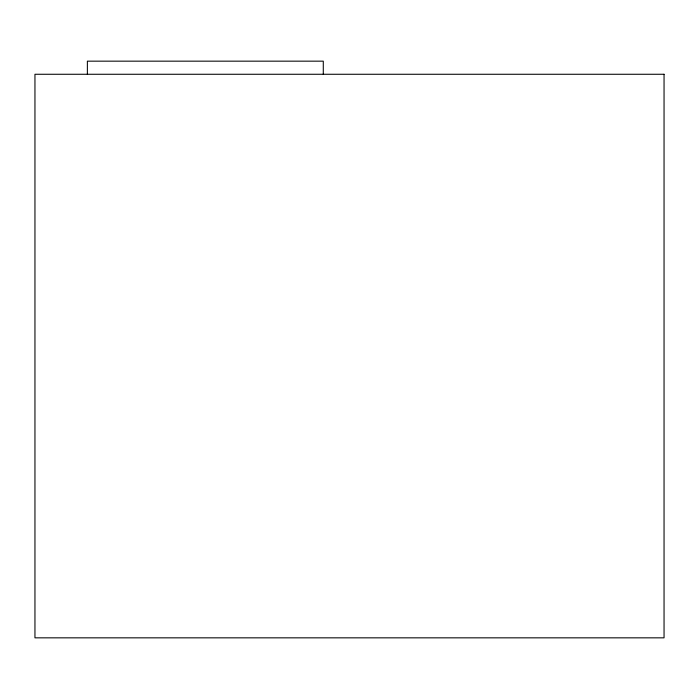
<?xml version="1.0" encoding="UTF-8"?>
<svg xmlns="http://www.w3.org/2000/svg" width="699" height="699" viewBox="0 0 699 699"><rect width="100%" height="100%" fill="white"/><g stroke="black" fill="none" stroke-linecap="round" stroke-linejoin="round"><path stroke-width="1.05" d="M323.288 74.269L323.288 61.163L87.375 61.163L87.375 74.269M664.05 74.269L34.95 74.269L34.95 637.837L664.05 637.837L664.05 74.269"/></g></svg>
